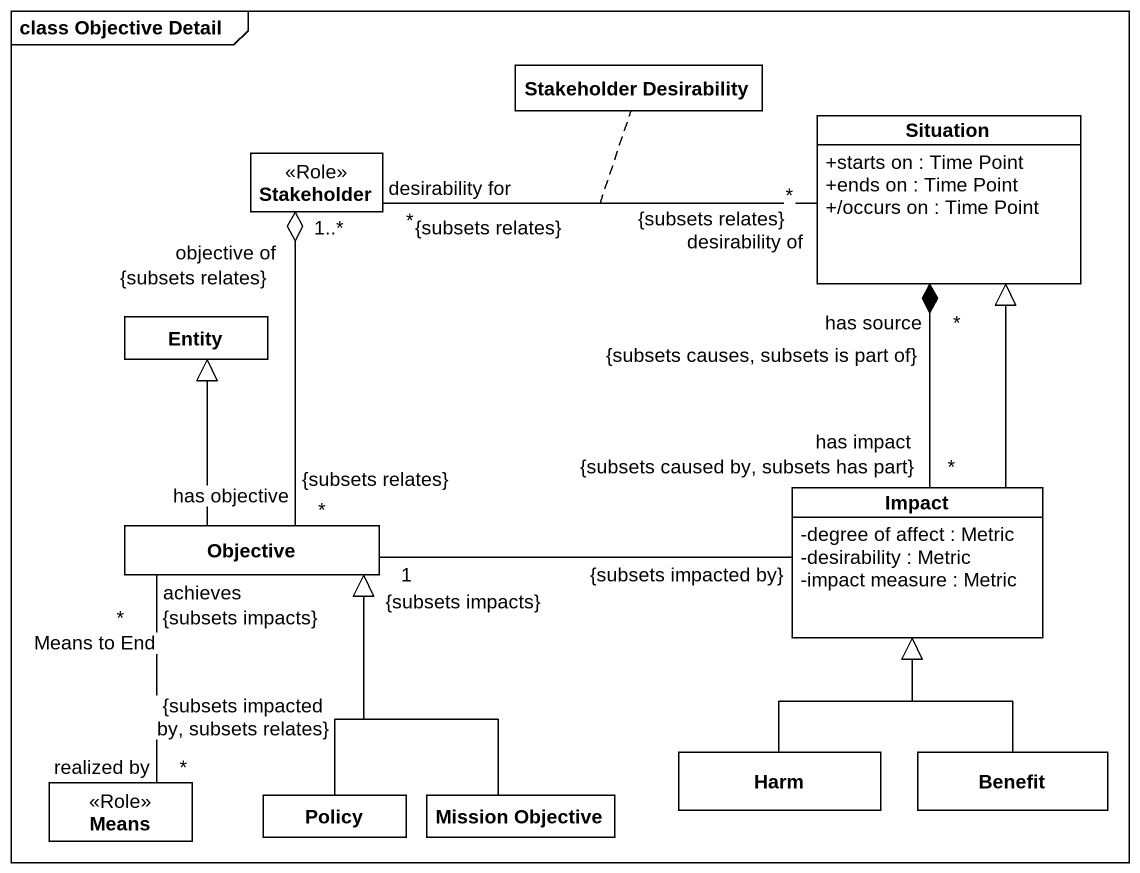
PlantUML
@startuml
mainframe class Objective Detail
hide circle
hide empty members
skinparam classAttributeIconSize 0
class "Stakeholder Desirability" as Stakeholder_Desirability
class Situation {
  +starts on : Time Point
  +ends on : Time Point
  +/occurs on : Time Point
}
class Stakeholder <<Role>>
class "Entity" as Entity_
class Objective
class Impact {
  -degree of affect : Metric
  -desirability : Metric
  -impact measure : Metric
}
class Means <<Role>>
class Policy
class "Mission Objective" as Mission_Objective
class Harm
class Benefit
Situation "has source\n{subsets causes, subsets is part of}\n*" *-- "has impact\n{subsets caused by, subsets has part}\n*" Impact
Stakeholder "desirability for\n{subsets relates}\n*" -right- "desirability of\n{subsets relates}\n*" Situation
(Stakeholder, Situation) .. Stakeholder_Desirability
Stakeholder "objective of\n1..*\n{subsets relates}" o-- "has objective\n{subsets relates}\n*" Objective
Objective -up-|> Entity_
Impact -up-|> Situation
Impact "{subsets impacted by}" -left- "1\n{subsets impacts}" Objective
Means "realized by\n{subsets impacted by, subsets relates}\n*" -up- "achieves\n{subsets impacts}\n*" Objective : Means to End
Policy -up-|> Objective
Mission_Objective -up-|> Objective
Harm -up-|> Impact
Benefit -up-|> Impact
@enduml
